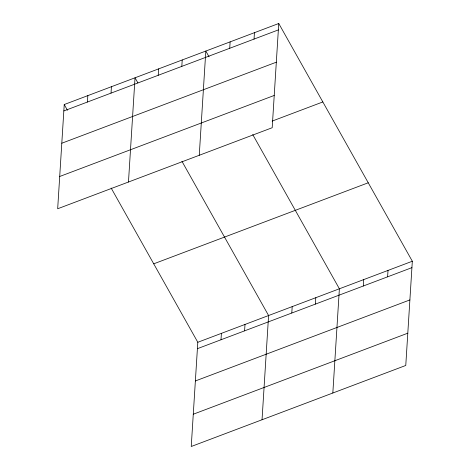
<?xml version="1.0" encoding="UTF-8"?>
<svg xmlns="http://www.w3.org/2000/svg" width="470" height="470" viewBox="0 0 470 470"><rect width="100%" height="100%" fill="white"/><g stroke="black" fill="none" stroke-linecap="round" stroke-linejoin="round"><path stroke-width="0.7" d="M64.231 104.54L57.675 208.762L272.195 127.728L278.757 23.5L64.231 104.54L67.457 110.28M87.426 102.037L87.831 95.621M111.026 93.119L111.425 86.709M128.469 182.025L135.025 77.797L137.892 82.896M158.22 75.294L158.619 68.879M181.814 66.376L182.219 59.966M199.257 155.282L205.819 51.054L209.044 56.794M111.149 188.041L197.805 342.272L191.243 446.5L405.769 365.46L412.325 261.238L278.757 23.5M229.724 48.281L230.13 41.871M221 339.769L221.399 333.359M254.041 39.098L254.44 32.683M244.594 330.856L244.999 324.447M262.037 419.757L268.593 315.529L181.943 161.298M291.788 313.026L292.193 306.616M315.388 304.113L315.793 297.704M332.831 393.014L339.387 288.786L252.731 134.555M363.298 286.013L363.704 279.603M387.609 276.83L388.014 270.42M63.826 110.949L278.352 29.91M61.799 143.227L276.319 62.193M59.708 176.485L274.227 95.451M272.183 121.084L322.831 101.955M153.725 263.823L368.245 182.783M197.805 342.272L412.325 261.238M197.4 348.681L411.92 267.647M195.367 380.964L409.893 299.925M193.276 414.223L407.801 333.183"/></g></svg>
